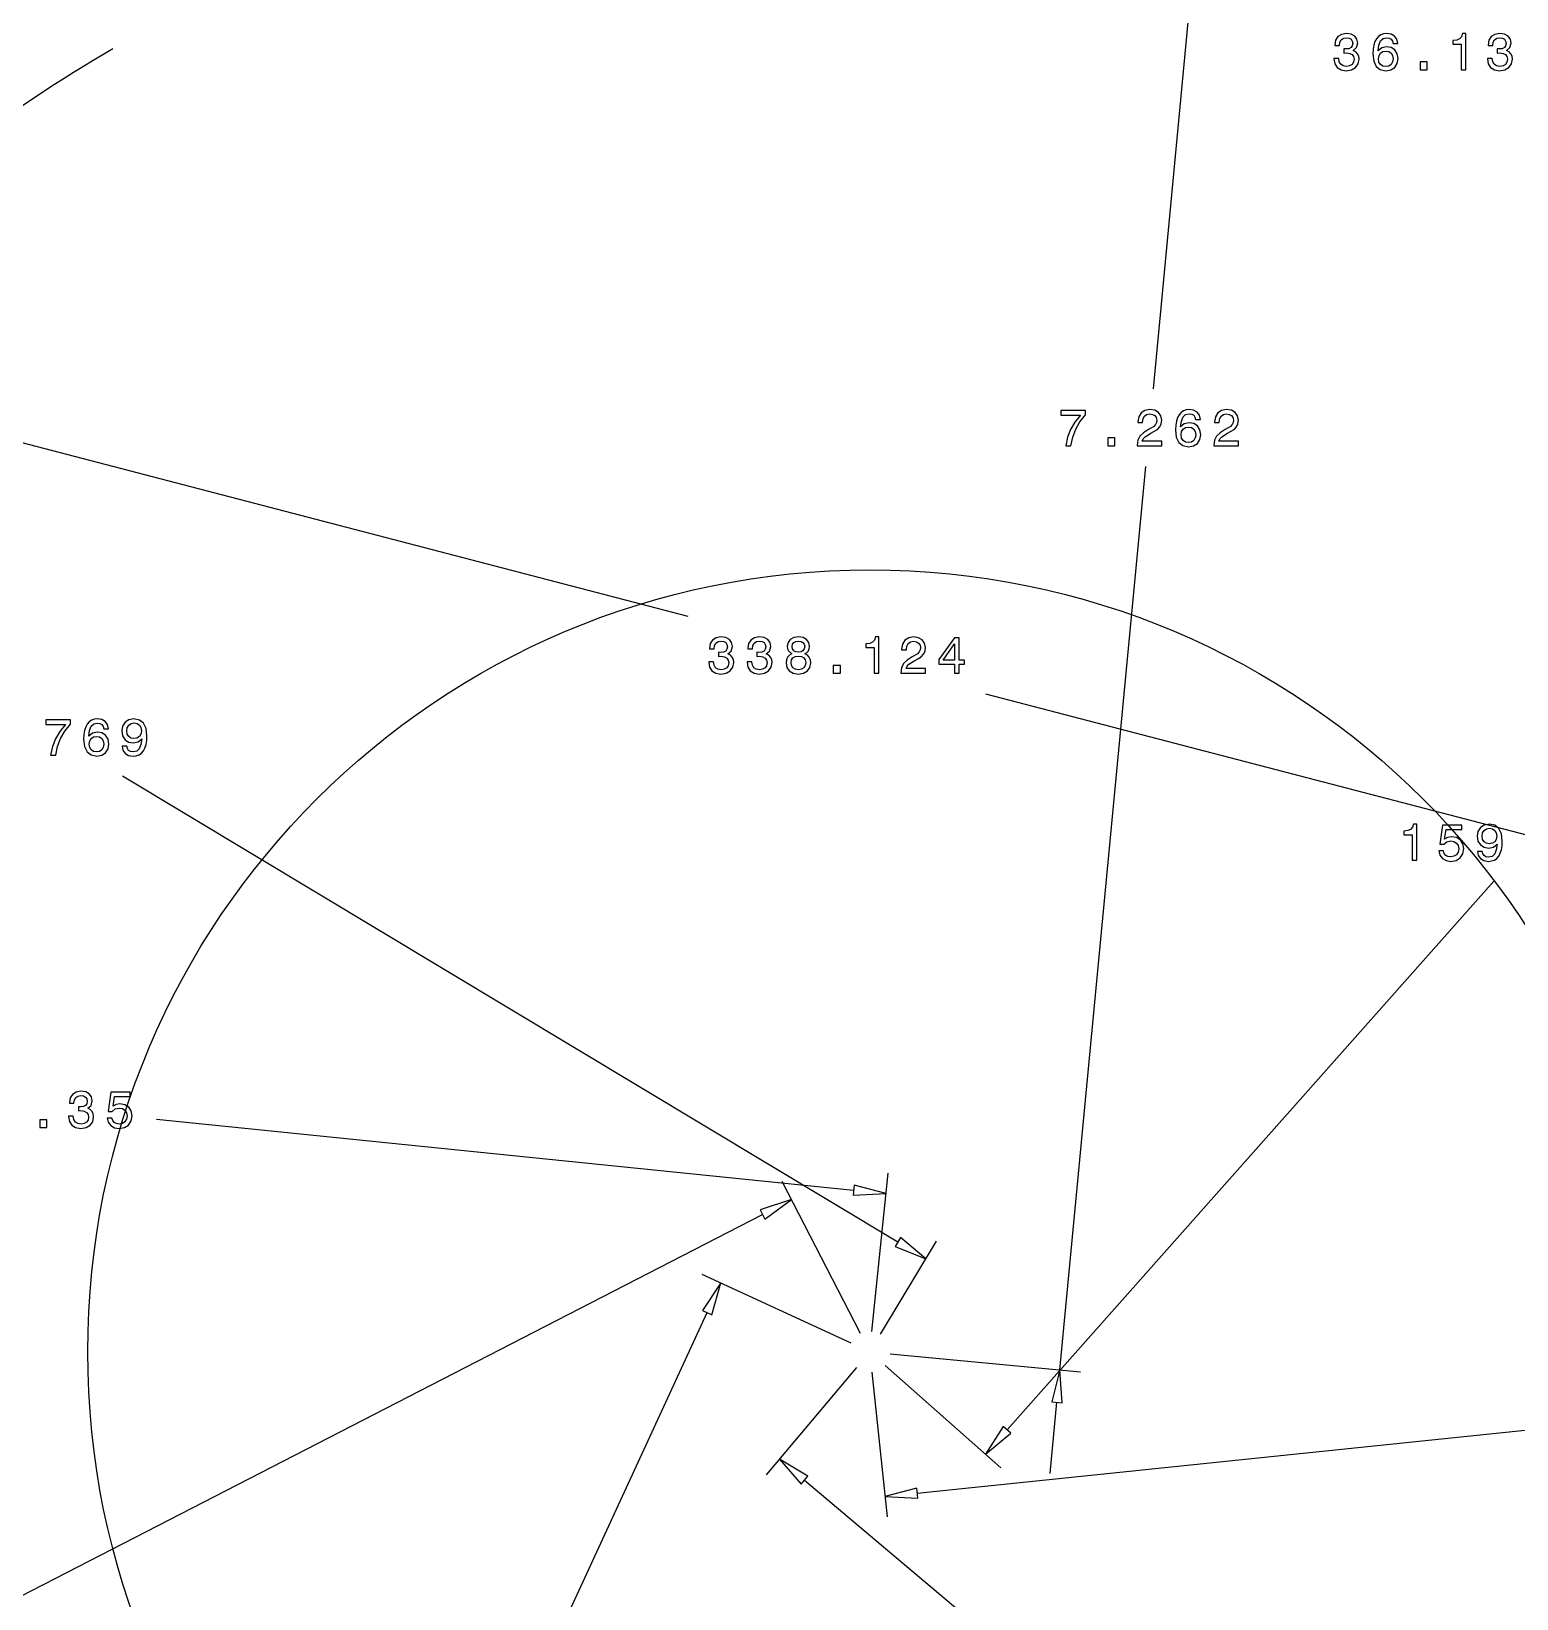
# Model space of a CAD drawing. Extents: x 2.8 to 75.8, y 26.5 to 60.9.
# Drawn here: x 64.54 to 70.24, y 35.84 to 41.86 of the extents above; entities that cross this region are included whole.
import ezdxf

# ---------------------------------------------------------------- set-up
doc = ezdxf.new("R2010")
doc.units = 0

msp = doc.modelspace()

# ---------------------------------------------------------------- linework, layer by layer
at = {"layer": 'Dimensions - Text', "color": 7, "linetype": 'CONTINUOUS'}
for p, q in [((68.841585, 40.485731), (69.171388, 43.951567)), ((69.540656, 41.823672), (69.537677, 41.805207)), ((69.537677, 41.805207), (69.537677, 41.803816)), ((69.537677, 41.803816), (69.555349, 41.803816)), ((69.54959, 41.837571), (69.540656, 41.823672)), ((69.563291, 41.846307), (69.54959, 41.837571)), ((69.555349, 41.803816), (69.556937, 41.816525)), ((69.556937, 41.816525), (69.5621, 41.825657)), ((69.5621, 41.825657), (69.570438, 41.831217)), ((69.58116, 41.849485), (69.563291, 41.846307)), ((69.570438, 41.831217), (69.582153, 41.833202)), ((69.600222, 41.846903), (69.58116, 41.849485)), ((69.582153, 41.833202), (69.592478, 41.831614)), ((69.599824, 41.795279), (69.591485, 41.791308)), ((69.592478, 41.831614), (69.600023, 41.827445)), ((69.604589, 41.801832), (69.599824, 41.795279)), ((69.600023, 41.827445), (69.604589, 41.820694)), ((69.61412, 41.839556), (69.600222, 41.846903)), ((69.604589, 41.820694), (69.606377, 41.81156)), ((69.606377, 41.81156), (69.604589, 41.801832)), ((69.608163, 41.784557), (69.62107, 41.795279)), ((69.622658, 41.827841), (69.61412, 41.839556)), ((69.62107, 41.795279), (69.625637, 41.812354)), ((69.625637, 41.812354), (69.622658, 41.827841)), ((69.687148, 41.805207), (69.684367, 41.789521)), ((69.691516, 41.818509), (69.687148, 41.805207)), ((69.697472, 41.82943), (69.691516, 41.818509)), ((69.705017, 41.838167), (69.697472, 41.82943)), ((69.703429, 41.783366), (69.706407, 41.805207)), ((69.713953, 41.844321), (69.705017, 41.838167)), ((69.706407, 41.805207), (69.712761, 41.820892)), ((69.712761, 41.820892), (69.72249, 41.830225)), ((69.724079, 41.848093), (69.713953, 41.844321)), ((69.736389, 41.798655), (69.717526, 41.794683)), ((69.72249, 41.830225), (69.735991, 41.833402)), ((69.735793, 41.849485), (69.724079, 41.848093)), ((69.753265, 41.846903), (69.735793, 41.849485)), ((69.735991, 41.833402), (69.745919, 41.831813)), ((69.753861, 41.795478), (69.736389, 41.798655)), ((69.745919, 41.831813), (69.753464, 41.827643)), ((69.766767, 41.839357), (69.753265, 41.846903)), ((69.753464, 41.827643), (69.758428, 41.820694)), ((69.767958, 41.786345), (69.753861, 41.795478)), ((69.758428, 41.820694), (69.761008, 41.811362)), ((69.761008, 41.811362), (69.779276, 41.811362)), ((69.775503, 41.827445), (69.766767, 41.839357)), ((69.779276, 41.811362), (69.775503, 41.827445)), ((70.005149, 41.824466), (69.990059, 41.822878)), ((69.990059, 41.822878), (69.990059, 41.808781)), ((69.990059, 41.808781), (70.022225, 41.808781)), ((70.016069, 41.829231), (70.005149, 41.824466)), ((70.023217, 41.837371), (70.016069, 41.829231)), ((70.022225, 41.808781), (70.022225, 41.710696)), ((70.026791, 41.849485), (70.023217, 41.837371)), ((70.040292, 41.849485), (70.026791, 41.849485)), ((70.040292, 41.710696), (70.040292, 41.849485)), ((70.129006, 41.823672), (70.126028, 41.805207)), ((70.126028, 41.805207), (70.126028, 41.803816)), ((70.126028, 41.803816), (70.143699, 41.803816)), ((70.13794, 41.837571), (70.129006, 41.823672)), ((70.151641, 41.846307), (70.13794, 41.837571)), ((70.143699, 41.803816), (70.145287, 41.816525)), ((70.145287, 41.816525), (70.15045, 41.825657)), ((70.15045, 41.825657), (70.158788, 41.831217)), ((70.16951, 41.849485), (70.151641, 41.846307)), ((70.158788, 41.831217), (70.170503, 41.833202)), ((70.188572, 41.846903), (70.16951, 41.849485)), ((70.170503, 41.833202), (70.180828, 41.831614)), ((70.188174, 41.795279), (70.179835, 41.791308)), ((70.180828, 41.831614), (70.188374, 41.827445)), ((70.192939, 41.801832), (70.188174, 41.795279)), ((70.188374, 41.827445), (70.192939, 41.820694)), ((70.20247, 41.839556), (70.188572, 41.846903)), ((70.192939, 41.820694), (70.194727, 41.81156)), ((70.194727, 41.81156), (70.192939, 41.801832)), ((70.196514, 41.784557), (70.20942, 41.795279)), ((70.211008, 41.827841), (70.20247, 41.839556)), ((70.20942, 41.795279), (70.213987, 41.812354)), ((70.213987, 41.812354), (70.211008, 41.827841)), ((69.534501, 41.75398), (69.534501, 41.75259)), ((69.552767, 41.75398), (69.534501, 41.75398)), ((69.534501, 41.75259), (69.537677, 41.73353)), ((69.554951, 41.740876), (69.552767, 41.75398)), ((69.56071, 41.731346), (69.554951, 41.740876)), ((69.580168, 41.790117), (69.572424, 41.790315)), ((69.572424, 41.790315), (69.572424, 41.77463)), ((69.572424, 41.77463), (69.582153, 41.775027)), ((69.591485, 41.791308), (69.580168, 41.790117)), ((69.582153, 41.775027), (69.594662, 41.77324)), ((69.594662, 41.77324), (69.603994, 41.768475)), ((69.609354, 41.739089), (69.603597, 41.730551)), ((69.603994, 41.768475), (69.609554, 41.760731)), ((69.617694, 41.779196), (69.608163, 41.784557)), ((69.611538, 41.750605), (69.609354, 41.739089)), ((69.609554, 41.760731), (69.611538, 41.750605)), ((69.624841, 41.77185), (69.617694, 41.779196)), ((69.62921, 41.76232), (69.624841, 41.77185)), ((69.627225, 41.732735), (69.630798, 41.750605)), ((69.630798, 41.750605), (69.62921, 41.76232)), ((69.684367, 41.789521), (69.683573, 41.77185)), ((69.683573, 41.77185), (69.686751, 41.743656)), ((69.686751, 41.743656), (69.696479, 41.723204)), ((69.717526, 41.794683), (69.703429, 41.783366)), ((69.705215, 41.75259), (69.707201, 41.764901)), ((69.707003, 41.740082), (69.705215, 41.75259)), ((69.712761, 41.730551), (69.707003, 41.740082)), ((69.707201, 41.764901), (69.712761, 41.774232)), ((69.712761, 41.774232), (69.721894, 41.780189)), ((69.721894, 41.780189), (69.734205, 41.782372)), ((69.734205, 41.782372), (69.744927, 41.780189)), ((69.744927, 41.780189), (69.753464, 41.774431)), ((69.753464, 41.774431), (69.759024, 41.765099)), ((69.759024, 41.74028), (69.753464, 41.73075)), ((69.759024, 41.765099), (69.761208, 41.752788)), ((69.761208, 41.752788), (69.759024, 41.74028)), ((69.777091, 41.77185), (69.767958, 41.786345)), ((69.780466, 41.752988), (69.777091, 41.77185)), ((69.777091, 41.734323), (69.780466, 41.752988)), ((69.892411, 41.74028), (69.865011, 41.74028)), ((69.865011, 41.74028), (69.865011, 41.710696)), ((69.892411, 41.710696), (69.892411, 41.74028)), ((70.122851, 41.75398), (70.122851, 41.75259)), ((70.141117, 41.75398), (70.122851, 41.75398)), ((70.122851, 41.75259), (70.126028, 41.73353)), ((70.143301, 41.740876), (70.141117, 41.75398)), ((70.14906, 41.731346), (70.143301, 41.740876)), ((70.168518, 41.790117), (70.160774, 41.790315)), ((70.160774, 41.790315), (70.160774, 41.77463)), ((70.160774, 41.77463), (70.170503, 41.775027)), ((70.179835, 41.791308), (70.168518, 41.790117)), ((70.170503, 41.775027), (70.183013, 41.77324)), ((70.183013, 41.77324), (70.192344, 41.768475)), ((70.197704, 41.739089), (70.191947, 41.730551)), ((70.192344, 41.768475), (70.197904, 41.760731)), ((70.206044, 41.779196), (70.196514, 41.784557)), ((70.199889, 41.750605), (70.197704, 41.739089)), ((70.197904, 41.760731), (70.199889, 41.750605)), ((70.213191, 41.77185), (70.206044, 41.779196)), ((70.21756, 41.76232), (70.213191, 41.77185)), ((70.215575, 41.732735), (70.219148, 41.750605)), ((70.219148, 41.750605), (70.21756, 41.76232)), ((69.537677, 41.73353), (69.547009, 41.719234)), ((69.547009, 41.719234), (69.561702, 41.7101)), ((69.569842, 41.725389), (69.56071, 41.731346)), ((69.561702, 41.7101), (69.58116, 41.706725)), ((69.582352, 41.723404), (69.569842, 41.725389)), ((69.58116, 41.706725), (69.60181, 41.7101)), ((69.594463, 41.72519), (69.582352, 41.723404)), ((69.603597, 41.730551), (69.594463, 41.72519)), ((69.60181, 41.7101), (69.617297, 41.718836)), ((69.617297, 41.718836), (69.627225, 41.732735)), ((69.696479, 41.723204), (69.712165, 41.710894)), ((69.712165, 41.710894), (69.733609, 41.706725)), ((69.721696, 41.724396), (69.712761, 41.730551)), ((69.73341, 41.72241), (69.721696, 41.724396)), ((69.744529, 41.724396), (69.73341, 41.72241)), ((69.733609, 41.706725), (69.752868, 41.710298)), ((69.753464, 41.73075), (69.744529, 41.724396)), ((69.752868, 41.710298), (69.767561, 41.719631)), ((69.767561, 41.719631), (69.777091, 41.734323)), ((69.865011, 41.710696), (69.892411, 41.710696)), ((70.022225, 41.710696), (70.040292, 41.710696)), ((70.126028, 41.73353), (70.135359, 41.719234)), ((70.135359, 41.719234), (70.150052, 41.7101)), ((70.158192, 41.725389), (70.14906, 41.731346)), ((70.150052, 41.7101), (70.16951, 41.706725)), ((70.170702, 41.723404), (70.158192, 41.725389)), ((70.16951, 41.706725), (70.19016, 41.7101)), ((70.182813, 41.72519), (70.170702, 41.723404)), ((70.191947, 41.730551), (70.182813, 41.72519)), ((70.19016, 41.7101), (70.205647, 41.718836)), ((70.205647, 41.718836), (70.215575, 41.732735)), ((61.307583, 41.112202), (67.056216, 39.613373)), ((68.58129, 40.402752), (68.486779, 40.402752)), ((68.486779, 40.402752), (68.486779, 40.384684)), ((68.486779, 40.384684), (68.562229, 40.384684)), ((68.540388, 40.357879), (68.523909, 40.329884)), ((68.562229, 40.384684), (68.540388, 40.357879)), ((68.543764, 40.331274), (68.560046, 40.359667)), ((68.560046, 40.359667), (68.58129, 40.386273)), ((68.58129, 40.386273), (68.58129, 40.402752)), ((68.785323, 40.379125), (68.782145, 40.359468)), ((68.782145, 40.359468), (68.782145, 40.356689)), ((68.782145, 40.356689), (68.800214, 40.356689)), ((68.794655, 40.394016), (68.785323, 40.379125)), ((68.809148, 40.403348), (68.794655, 40.394016)), ((68.800214, 40.358277), (68.802001, 40.371778)), ((68.800214, 40.356689), (68.800214, 40.358277)), ((68.802001, 40.371778), (68.807362, 40.381706)), ((68.807362, 40.381706), (68.8159, 40.38806)), ((68.82821, 40.406724), (68.809148, 40.403348)), ((68.8159, 40.38806), (68.827217, 40.390243)), ((68.827217, 40.390243), (68.838734, 40.388259)), ((68.846675, 40.403746), (68.82821, 40.406724)), ((68.838734, 40.388259), (68.847271, 40.383294)), ((68.860971, 40.395406), (68.846675, 40.403746)), ((68.847271, 40.383294), (68.852831, 40.375551)), ((68.853427, 40.356689), (68.849654, 40.348945)), ((68.852831, 40.375551), (68.854815, 40.365822)), ((68.854815, 40.365822), (68.853427, 40.356689)), ((68.870303, 40.382302), (68.860971, 40.395406)), ((68.866332, 40.340606), (68.871693, 40.35232)), ((68.873679, 40.365624), (68.870303, 40.382302)), ((68.871693, 40.35232), (68.873679, 40.365624)), ((68.930028, 40.362446), (68.927248, 40.346761)), ((68.934395, 40.37575), (68.930028, 40.362446)), ((68.940352, 40.38667), (68.934395, 40.37575)), ((68.947898, 40.395406), (68.940352, 40.38667)), ((68.946308, 40.340606), (68.949287, 40.362446)), ((68.960406, 40.351923), (68.946308, 40.340606)), ((68.956832, 40.401561), (68.947898, 40.395406)), ((68.949287, 40.362446), (68.955641, 40.378131)), ((68.955641, 40.378131), (68.96537, 40.387464)), ((68.966958, 40.405334), (68.956832, 40.401561)), ((68.979268, 40.355894), (68.960406, 40.351923)), ((68.96537, 40.387464), (68.978872, 40.390641)), ((68.978672, 40.406724), (68.966958, 40.405334)), ((68.996145, 40.404142), (68.978672, 40.406724)), ((68.978872, 40.390641), (68.988798, 40.389053)), ((68.996741, 40.352718), (68.979268, 40.355894)), ((68.988798, 40.389053), (68.996344, 40.384882)), ((69.009646, 40.396598), (68.996145, 40.404142)), ((68.996344, 40.384882), (69.001308, 40.377933)), ((69.010838, 40.343584), (68.996741, 40.352718)), ((69.001308, 40.377933), (69.003889, 40.368601)), ((69.003889, 40.368601), (69.022155, 40.368601)), ((69.018384, 40.384684), (69.009646, 40.396598)), ((69.022155, 40.368601), (69.018384, 40.384684)), ((69.079498, 40.379125), (69.07632, 40.359468)), ((69.07632, 40.359468), (69.07632, 40.356689)), ((69.07632, 40.356689), (69.094389, 40.356689)), ((69.08883, 40.394016), (69.079498, 40.379125)), ((69.103323, 40.403348), (69.08883, 40.394016)), ((69.094389, 40.358277), (69.096176, 40.371778)), ((69.094389, 40.356689), (69.094389, 40.358277)), ((69.096176, 40.371778), (69.101537, 40.381706)), ((69.101537, 40.381706), (69.110075, 40.38806)), ((69.122385, 40.406724), (69.103323, 40.403348)), ((69.110075, 40.38806), (69.121392, 40.390243)), ((69.121392, 40.390243), (69.132909, 40.388259)), ((69.14085, 40.403746), (69.122385, 40.406724)), ((69.132909, 40.388259), (69.141446, 40.383294)), ((69.155146, 40.395406), (69.14085, 40.403746)), ((69.141446, 40.383294), (69.147006, 40.375551)), ((69.147602, 40.356689), (69.143829, 40.348945)), ((69.147006, 40.375551), (69.14899, 40.365822)), ((69.14899, 40.365822), (69.147602, 40.356689)), ((69.164478, 40.382302), (69.155146, 40.395406)), ((69.160507, 40.340606), (69.165868, 40.35232)), ((69.167854, 40.365624), (69.164478, 40.382302)), ((69.165868, 40.35232), (69.167854, 40.365624)), ((68.512393, 40.300101), (68.505641, 40.267935)), ((68.523909, 40.329884), (68.512393, 40.300101)), ((68.525695, 40.267935), (68.532248, 40.300696)), ((68.532248, 40.300696), (68.543764, 40.331274)), ((68.694029, 40.297519), (68.666628, 40.297519)), ((68.666628, 40.297519), (68.666628, 40.267935)), ((68.694029, 40.267935), (68.694029, 40.297519)), ((68.78969, 40.304469), (68.78155, 40.288585)), ((68.803391, 40.317573), (68.78969, 40.304469)), ((68.798824, 40.285011), (68.802993, 40.294343)), ((68.802993, 40.294343), (68.810142, 40.302086)), ((68.822849, 40.329884), (68.803391, 40.317573)), ((68.810142, 40.302086), (68.832181, 40.316183)), ((68.834563, 40.336238), (68.822849, 40.329884)), ((68.832181, 40.316183), (68.843895, 40.32214)), ((68.8433, 40.342194), (68.834563, 40.336238)), ((68.849654, 40.348945), (68.8433, 40.342194)), ((68.843895, 40.32214), (68.857, 40.330678)), ((68.857, 40.330678), (68.866332, 40.340606)), ((68.927248, 40.346761), (68.926454, 40.329089)), ((68.926454, 40.329089), (68.92963, 40.300895)), ((68.92963, 40.300895), (68.93936, 40.280444)), ((68.948096, 40.30983), (68.950081, 40.32214)), ((68.949882, 40.297321), (68.948096, 40.30983)), ((68.955641, 40.287791), (68.949882, 40.297321)), ((68.950081, 40.32214), (68.955641, 40.331472)), ((68.955641, 40.331472), (68.964774, 40.337429)), ((68.964774, 40.337429), (68.977084, 40.339613)), ((68.977084, 40.339613), (68.987806, 40.337429)), ((68.987806, 40.337429), (68.996344, 40.33167)), ((68.996344, 40.33167), (69.001903, 40.322339)), ((69.001903, 40.297519), (68.996344, 40.287989)), ((69.001903, 40.322339), (69.004087, 40.310029)), ((69.004087, 40.310029), (69.001903, 40.297519)), ((69.010441, 40.276871), (69.019972, 40.291564)), ((69.019972, 40.329089), (69.010838, 40.343584)), ((69.023347, 40.310227), (69.019972, 40.329089)), ((69.019972, 40.291564), (69.023347, 40.310227)), ((69.083865, 40.304469), (69.075725, 40.288585)), ((69.097566, 40.317573), (69.083865, 40.304469)), ((69.092999, 40.285011), (69.097168, 40.294343)), ((69.097168, 40.294343), (69.104317, 40.302086)), ((69.117024, 40.329884), (69.097566, 40.317573)), ((69.104317, 40.302086), (69.126356, 40.316183)), ((69.128738, 40.336238), (69.117024, 40.329884)), ((69.126356, 40.316183), (69.13807, 40.32214)), ((69.137475, 40.342194), (69.128738, 40.336238)), ((69.143829, 40.348945), (69.137475, 40.342194)), ((69.13807, 40.32214), (69.151175, 40.330678)), ((69.151175, 40.330678), (69.160507, 40.340606)), ((68.505641, 40.267935), (68.525695, 40.267935)), ((68.666628, 40.267935), (68.694029, 40.267935)), ((68.78155, 40.288585), (68.778968, 40.268531)), ((68.778968, 40.268531), (68.778968, 40.267935)), ((68.778968, 40.267935), (68.873679, 40.267935)), ((68.873679, 40.285011), (68.798824, 40.285011)), ((68.873679, 40.267935), (68.873679, 40.285011)), ((68.93936, 40.280444), (68.955045, 40.268133)), ((68.955045, 40.268133), (68.976489, 40.263964)), ((68.964575, 40.281636), (68.955641, 40.287791)), ((68.97629, 40.279651), (68.964575, 40.281636)), ((68.98741, 40.281636), (68.97629, 40.279651)), ((68.976489, 40.263964), (68.995748, 40.267539)), ((68.996344, 40.287989), (68.98741, 40.281636)), ((68.995748, 40.267539), (69.010441, 40.276871)), ((69.075725, 40.288585), (69.073143, 40.268531)), ((69.073143, 40.268531), (69.073143, 40.267935)), ((69.073143, 40.267935), (69.167854, 40.267935)), ((69.167854, 40.285011), (69.092999, 40.285011)), ((69.167854, 40.267935), (69.167854, 40.285011)), ((68.483443, 36.7221), (68.813247, 40.187936)), ((67.151094, 39.522452), (67.142158, 39.508553)), ((67.164793, 39.531189), (67.151094, 39.522452)), ((67.158439, 39.501406), (67.163602, 39.510539)), ((67.163602, 39.510539), (67.171942, 39.516099)), ((67.182664, 39.534366), (67.164793, 39.531189)), ((67.171942, 39.516099), (67.183656, 39.518085)), ((67.201724, 39.531785), (67.182664, 39.534366)), ((67.183656, 39.518085), (67.19398, 39.516496)), ((67.19398, 39.516496), (67.201526, 39.512326)), ((67.201526, 39.512326), (67.206092, 39.505576)), ((67.215623, 39.524438), (67.201724, 39.531785)), ((67.22416, 39.512724), (67.215623, 39.524438)), ((67.227139, 39.497237), (67.22416, 39.512724)), ((67.298181, 39.522452), (67.289246, 39.508553)), ((67.31188, 39.531189), (67.298181, 39.522452)), ((67.305527, 39.501406), (67.31069, 39.510539)), ((67.31069, 39.510539), (67.319029, 39.516099)), ((67.329751, 39.534366), (67.31188, 39.531189)), ((67.319029, 39.516099), (67.330744, 39.518085)), ((67.348811, 39.531785), (67.329751, 39.534366)), ((67.330744, 39.518085), (67.341068, 39.516496)), ((67.341068, 39.516496), (67.348613, 39.512326)), ((67.348613, 39.512326), (67.35318, 39.505576)), ((67.36271, 39.524438), (67.348811, 39.531785)), ((67.371248, 39.512724), (67.36271, 39.524438)), ((67.374226, 39.497237), (67.371248, 39.512724)), ((67.440304, 39.512922), (67.437327, 39.498825)), ((67.448842, 39.52424), (67.440304, 39.512922)), ((67.462344, 39.531586), (67.448842, 39.52424)), ((67.457777, 39.505973), (67.462542, 39.512724)), ((67.480214, 39.534366), (67.462344, 39.531586)), ((67.462542, 39.512724), (67.470088, 39.516893)), ((67.470088, 39.516893), (67.480214, 39.518481)), ((67.497885, 39.531586), (67.480214, 39.534366)), ((67.480214, 39.518481), (67.490141, 39.516893)), ((67.490141, 39.516893), (67.497686, 39.512724)), ((67.497686, 39.512724), (67.502452, 39.505973)), ((67.511386, 39.52424), (67.497885, 39.531586)), ((67.519725, 39.512922), (67.511386, 39.52424)), ((67.522902, 39.498825), (67.519725, 39.512922)), ((67.764659, 39.514114), (67.753739, 39.509349)), ((67.771808, 39.522254), (67.764659, 39.514114)), ((67.775381, 39.534366), (67.771808, 39.522254)), ((67.788883, 39.534366), (67.775381, 39.534366)), ((67.788883, 39.395578), (67.788883, 39.534366)), ((67.888715, 39.521658), (67.879384, 39.506767)), ((67.903209, 39.53099), (67.888715, 39.521658)), ((67.901422, 39.509349), (67.90996, 39.515702)), ((67.92227, 39.534366), (67.903209, 39.53099)), ((67.90996, 39.515702), (67.921278, 39.517886)), ((67.921278, 39.517886), (67.932794, 39.5159)), ((67.940736, 39.531387), (67.92227, 39.534366)), ((67.932794, 39.5159), (67.941332, 39.510937)), ((67.955031, 39.523048), (67.940736, 39.531387)), ((67.941332, 39.510937), (67.946891, 39.503192)), ((67.964363, 39.509943), (67.955031, 39.523048)), ((67.967739, 39.493266), (67.964363, 39.509943)), ((68.079286, 39.530395), (68.018926, 39.447201)), ((68.097354, 39.530395), (68.079286, 39.530395)), ((68.097354, 39.445613), (68.097354, 39.530395)), ((67.142158, 39.508553), (67.13918, 39.490089)), ((67.13918, 39.490089), (67.13918, 39.488699)), ((67.13918, 39.488699), (67.156851, 39.488699)), ((67.156851, 39.488699), (67.158439, 39.501406)), ((67.18167, 39.474998), (67.173926, 39.475197)), ((67.173926, 39.475197), (67.173926, 39.459511)), ((67.173926, 39.459511), (67.183656, 39.459908)), ((67.192988, 39.47619), (67.18167, 39.474998)), ((67.183656, 39.459908), (67.196165, 39.458121)), ((67.201327, 39.480161), (67.192988, 39.47619)), ((67.196165, 39.458121), (67.205497, 39.453356)), ((67.206092, 39.486713), (67.201327, 39.480161)), ((67.205497, 39.453356), (67.211056, 39.445613)), ((67.206092, 39.505576), (67.207879, 39.496442)), ((67.207879, 39.496442), (67.206092, 39.486713)), ((67.209666, 39.469439), (67.222572, 39.480161)), ((67.219197, 39.464078), (67.209666, 39.469439)), ((67.226345, 39.456731), (67.219197, 39.464078)), ((67.222572, 39.480161), (67.227139, 39.497237)), ((67.230713, 39.447201), (67.226345, 39.456731)), ((67.289246, 39.508553), (67.286267, 39.490089)), ((67.286267, 39.490089), (67.286267, 39.488699)), ((67.286267, 39.488699), (67.303939, 39.488699)), ((67.303939, 39.488699), (67.305527, 39.501406)), ((67.328758, 39.474998), (67.321014, 39.475197)), ((67.321014, 39.475197), (67.321014, 39.459511)), ((67.321014, 39.459511), (67.330744, 39.459908)), ((67.340075, 39.47619), (67.328758, 39.474998)), ((67.330744, 39.459908), (67.343252, 39.458121)), ((67.348415, 39.480161), (67.340075, 39.47619)), ((67.343252, 39.458121), (67.352584, 39.453356)), ((67.35318, 39.486713), (67.348415, 39.480161)), ((67.352584, 39.453356), (67.358143, 39.445613)), ((67.35318, 39.505576), (67.354967, 39.496442)), ((67.354967, 39.496442), (67.35318, 39.486713)), ((67.356753, 39.469439), (67.369659, 39.480161)), ((67.366285, 39.464078), (67.356753, 39.469439)), ((67.373432, 39.456731), (67.366285, 39.464078)), ((67.369659, 39.480161), (67.374226, 39.497237)), ((67.377801, 39.447201), (67.373432, 39.456731)), ((67.438517, 39.456533), (67.434149, 39.446805)), ((67.437327, 39.498825), (67.438319, 39.489095)), ((67.438319, 39.489095), (67.441694, 39.481154)), ((67.445467, 39.464276), (67.438517, 39.456533)), ((67.441694, 39.481154), (67.455593, 39.469837)), ((67.455593, 39.469837), (67.445467, 39.464276)), ((67.453608, 39.44601), (67.459366, 39.453952)), ((67.456189, 39.497237), (67.457777, 39.505973)), ((67.457777, 39.488301), (67.456189, 39.497237)), ((67.462542, 39.481352), (67.457777, 39.488301)), ((67.459366, 39.453952), (67.468301, 39.459115)), ((67.470088, 39.476984), (67.462542, 39.481352)), ((67.468301, 39.459115), (67.480214, 39.460901)), ((67.480214, 39.475395), (67.470088, 39.476984)), ((67.490141, 39.476786), (67.480214, 39.475395)), ((67.480214, 39.460901), (67.491928, 39.459115)), ((67.497686, 39.481352), (67.490141, 39.476786)), ((67.491928, 39.459115), (67.500863, 39.453952)), ((67.502452, 39.488301), (67.497686, 39.481352)), ((67.500863, 39.453952), (67.506621, 39.44601)), ((67.502452, 39.505973), (67.504238, 39.497237)), ((67.504238, 39.497237), (67.502452, 39.488301)), ((67.504834, 39.469837), (67.512776, 39.474602)), ((67.514762, 39.464276), (67.504834, 39.469837)), ((67.512776, 39.474602), (67.518335, 39.481154)), ((67.52191, 39.456533), (67.514762, 39.464276)), ((67.518335, 39.481154), (67.521712, 39.489095)), ((67.521712, 39.489095), (67.522902, 39.498825)), ((67.526079, 39.446805), (67.52191, 39.456533)), ((67.753739, 39.509349), (67.738649, 39.50776)), ((67.738649, 39.50776), (67.738649, 39.493662)), ((67.738649, 39.493662), (67.770814, 39.493662)), ((67.770814, 39.493662), (67.770814, 39.395578)), ((67.879384, 39.506767), (67.876206, 39.487111)), ((67.876206, 39.487111), (67.876206, 39.48433)), ((67.876206, 39.48433), (67.894275, 39.48433)), ((67.894275, 39.485919), (67.896061, 39.499421)), ((67.894275, 39.48433), (67.894275, 39.485919)), ((67.896061, 39.499421), (67.901422, 39.509349)), ((67.916909, 39.457527), (67.897451, 39.445216)), ((67.928624, 39.46388), (67.916909, 39.457527)), ((67.926241, 39.443826), (67.937956, 39.449782)), ((67.93736, 39.469837), (67.928624, 39.46388)), ((67.943714, 39.476587), (67.93736, 39.469837)), ((67.937956, 39.449782), (67.95106, 39.45832)), ((67.947487, 39.48433), (67.943714, 39.476587)), ((67.946891, 39.503192), (67.948876, 39.493464)), ((67.948876, 39.493464), (67.947487, 39.48433)), ((67.95106, 39.45832), (67.960392, 39.468247)), ((67.960392, 39.468247), (67.965753, 39.479963)), ((67.965753, 39.479963), (67.967739, 39.493266)), ((68.035603, 39.445613), (68.079484, 39.507363)), ((68.079484, 39.507363), (68.079484, 39.445613)), ((67.136003, 39.438863), (67.136003, 39.437471)), ((67.15427, 39.438863), (67.136003, 39.438863)), ((67.136003, 39.437471), (67.13918, 39.418411)), ((67.13918, 39.418411), (67.148512, 39.404116)), ((67.148512, 39.404116), (67.163204, 39.394982)), ((67.156455, 39.425757), (67.15427, 39.438863)), ((67.162212, 39.416227), (67.156455, 39.425757)), ((67.171346, 39.41027), (67.162212, 39.416227)), ((67.163204, 39.394982), (67.182664, 39.391606)), ((67.183854, 39.408285), (67.171346, 39.41027)), ((67.182664, 39.391606), (67.203312, 39.394982)), ((67.195966, 39.410072), (67.183854, 39.408285)), ((67.2051, 39.415433), (67.195966, 39.410072)), ((67.203312, 39.394982), (67.218799, 39.403718)), ((67.210858, 39.42397), (67.2051, 39.415433)), ((67.213042, 39.435487), (67.210858, 39.42397)), ((67.211056, 39.445613), (67.213042, 39.435487)), ((67.218799, 39.403718), (67.228727, 39.417617)), ((67.228727, 39.417617), (67.232302, 39.435487)), ((67.232302, 39.435487), (67.230713, 39.447201)), ((67.28309, 39.438863), (67.28309, 39.437471)), ((67.301358, 39.438863), (67.28309, 39.438863)), ((67.28309, 39.437471), (67.286267, 39.418411)), ((67.286267, 39.418411), (67.295599, 39.404116)), ((67.295599, 39.404116), (67.310292, 39.394982)), ((67.303542, 39.425757), (67.301358, 39.438863)), ((67.3093, 39.416227), (67.303542, 39.425757)), ((67.318433, 39.41027), (67.3093, 39.416227)), ((67.310292, 39.394982), (67.329751, 39.391606)), ((67.330942, 39.408285), (67.318433, 39.41027)), ((67.329751, 39.391606), (67.3504, 39.394982)), ((67.343054, 39.410072), (67.330942, 39.408285)), ((67.352188, 39.415433), (67.343054, 39.410072)), ((67.3504, 39.394982), (67.365887, 39.403718)), ((67.357945, 39.42397), (67.352188, 39.415433)), ((67.360129, 39.435487), (67.357945, 39.42397)), ((67.358143, 39.445613), (67.360129, 39.435487)), ((67.365887, 39.403718), (67.375815, 39.417617)), ((67.375815, 39.417617), (67.379389, 39.435487)), ((67.379389, 39.435487), (67.377801, 39.447201)), ((67.434149, 39.446805), (67.43276, 39.43509)), ((67.43276, 39.43509), (67.435937, 39.417419)), ((67.435937, 39.417419), (67.445069, 39.403718)), ((67.445069, 39.403718), (67.459961, 39.394982)), ((67.45182, 39.435487), (67.453608, 39.44601)), ((67.453608, 39.424169), (67.45182, 39.435487)), ((67.459366, 39.415631), (67.453608, 39.424169)), ((67.468301, 39.410072), (67.459366, 39.415631)), ((67.459961, 39.394982), (67.480214, 39.391606)), ((67.480214, 39.408285), (67.468301, 39.410072)), ((67.491928, 39.410072), (67.480214, 39.408285)), ((67.480214, 39.391606), (67.500267, 39.394982)), ((67.500863, 39.415631), (67.491928, 39.410072)), ((67.500267, 39.394982), (67.515159, 39.403718)), ((67.506621, 39.424169), (67.500863, 39.415631)), ((67.506621, 39.44601), (67.508607, 39.435487)), ((67.508607, 39.435487), (67.506621, 39.424169)), ((67.515159, 39.403718), (67.524292, 39.417419)), ((67.524292, 39.417419), (67.527667, 39.43509)), ((67.527667, 39.43509), (67.526079, 39.446805)), ((67.641002, 39.425162), (67.613601, 39.425162)), ((67.613601, 39.425162), (67.613601, 39.395578)), ((67.613601, 39.395578), (67.641002, 39.395578)), ((67.641002, 39.395578), (67.641002, 39.425162)), ((67.770814, 39.395578), (67.788883, 39.395578)), ((67.875611, 39.416227), (67.873029, 39.396173)), ((67.873029, 39.396173), (67.873029, 39.395578)), ((67.873029, 39.395578), (67.967739, 39.395578)), ((67.883751, 39.432112), (67.875611, 39.416227)), ((67.897451, 39.445216), (67.883751, 39.432112)), ((67.892885, 39.412654), (67.897054, 39.421984)), ((67.967739, 39.412654), (67.892885, 39.412654)), ((67.897054, 39.421984), (67.904202, 39.429729)), ((67.904202, 39.429729), (67.926241, 39.443826)), ((67.967739, 39.395578), (67.967739, 39.412654)), ((68.018926, 39.447201), (68.018926, 39.429729)), ((68.018926, 39.429729), (68.079484, 39.429729)), ((68.079484, 39.445613), (68.035603, 39.445613)), ((68.079484, 39.429729), (68.079484, 39.395578)), ((68.079484, 39.395578), (68.097354, 39.395578)), ((68.117011, 39.445613), (68.097354, 39.445613)), ((68.097354, 39.395578), (68.097354, 39.429729)), ((68.097354, 39.429729), (68.117011, 39.429729)), ((68.117011, 39.429729), (68.117011, 39.445613)), ((68.198386, 39.315578), (73.947019, 37.816749)), ((64.687567, 39.215855), (64.593056, 39.215855)), ((64.593056, 39.215855), (64.593056, 39.197787)), ((64.687567, 39.199375), (64.687567, 39.215855)), ((64.768933, 39.214663), (64.759998, 39.208508)), ((64.77906, 39.218436), (64.768933, 39.214663)), ((64.790774, 39.219826), (64.77906, 39.218436)), ((64.808247, 39.217245), (64.790774, 39.219826)), ((64.821748, 39.2097), (64.808247, 39.217245)), ((64.830484, 39.197787), (64.821748, 39.2097)), ((64.912248, 39.216251), (64.897555, 39.206721)), ((64.931706, 39.219826), (64.912248, 39.216251)), ((64.952951, 39.215457), (64.931706, 39.219826)), ((64.968438, 39.203147), (64.952951, 39.215457)), ((64.593056, 39.197787), (64.668505, 39.197787)), ((64.646665, 39.170982), (64.630185, 39.142986)), ((64.668505, 39.197787), (64.646665, 39.170982)), ((64.65004, 39.144377), (64.666321, 39.172769)), ((64.666321, 39.172769), (64.687567, 39.199375)), ((64.739349, 39.159864), (64.738555, 39.142192)), ((64.742128, 39.175549), (64.739349, 39.159864)), ((64.746497, 39.188852), (64.742128, 39.175549)), ((64.752453, 39.199772), (64.746497, 39.188852)), ((64.759998, 39.208508), (64.752453, 39.199772)), ((64.75841, 39.153708), (64.761388, 39.175549)), ((64.772508, 39.165025), (64.75841, 39.153708)), ((64.761388, 39.175549), (64.767742, 39.191234)), ((64.767742, 39.191234), (64.777471, 39.200566)), ((64.767742, 39.144575), (64.776875, 39.150532)), ((64.79137, 39.168996), (64.772508, 39.165025)), ((64.776875, 39.150532), (64.789186, 39.152715)), ((64.777471, 39.200566), (64.790972, 39.203743)), ((64.789186, 39.152715), (64.799908, 39.150532)), ((64.790972, 39.203743), (64.8009, 39.202154)), ((64.808843, 39.165819), (64.79137, 39.168996)), ((64.799908, 39.150532), (64.808445, 39.144773)), ((64.8009, 39.202154), (64.808445, 39.197985)), ((64.808445, 39.197985), (64.813409, 39.191036)), ((64.82294, 39.156686), (64.808843, 39.165819)), ((64.813409, 39.191036), (64.815991, 39.181704)), ((64.815991, 39.181704), (64.834257, 39.181704)), ((64.832072, 39.142192), (64.82294, 39.156686)), ((64.834257, 39.181704), (64.830484, 39.197787)), ((64.888025, 39.192028), (64.884849, 39.173563)), ((64.884849, 39.173563), (64.888025, 39.154503)), ((64.897555, 39.206721), (64.888025, 39.192028)), ((64.888025, 39.154503), (64.897357, 39.140008)), ((64.904108, 39.173761), (64.906093, 39.186071)), ((64.906093, 39.161253), (64.904108, 39.173761)), ((64.906093, 39.186071), (64.911652, 39.195801)), ((64.911652, 39.15212), (64.906093, 39.161253)), ((64.911652, 39.195801), (64.920388, 39.201956)), ((64.92019, 39.146361), (64.911652, 39.15212)), ((64.920388, 39.201956), (64.931706, 39.204141)), ((64.931706, 39.204141), (64.943421, 39.201956)), ((64.952356, 39.15212), (64.943222, 39.146361)), ((64.943421, 39.201956), (64.952356, 39.195801)), ((64.952356, 39.195801), (64.957915, 39.186271)), ((64.957915, 39.161452), (64.952356, 39.15212)), ((64.957915, 39.186271), (64.9601, 39.173961)), ((64.9601, 39.173961), (64.957915, 39.161452)), ((64.978167, 39.182697), (64.968438, 39.203147)), ((64.981544, 39.154701), (64.978167, 39.182697)), ((64.98055, 39.136831), (64.981544, 39.154701)), ((64.618669, 39.113203), (64.611918, 39.081038)), ((64.630185, 39.142986), (64.618669, 39.113203)), ((64.631972, 39.081038), (64.638524, 39.113799)), ((64.638524, 39.113799), (64.65004, 39.144377)), ((64.738555, 39.142192), (64.741732, 39.113997)), ((64.741732, 39.113997), (64.75146, 39.093547)), ((64.75146, 39.093547), (64.767147, 39.081236)), ((64.760197, 39.122933), (64.762182, 39.135243)), ((64.761984, 39.110424), (64.760197, 39.122933)), ((64.767742, 39.100893), (64.761984, 39.110424)), ((64.762182, 39.135243), (64.767742, 39.144575)), ((64.776677, 39.094737), (64.767742, 39.100893)), ((64.788391, 39.092753), (64.776677, 39.094737)), ((64.79951, 39.094737), (64.788391, 39.092753)), ((64.808445, 39.101092), (64.79951, 39.094737)), ((64.807849, 39.08064), (64.822542, 39.089972)), ((64.808445, 39.144773), (64.814005, 39.135441)), ((64.814005, 39.110622), (64.808445, 39.101092)), ((64.814005, 39.135441), (64.816189, 39.123131)), ((64.816189, 39.123131), (64.814005, 39.110622)), ((64.822542, 39.089972), (64.832072, 39.104665)), ((64.835449, 39.123329), (64.832072, 39.142192)), ((64.832072, 39.104665), (64.835449, 39.123329)), ((64.886039, 39.115189), (64.889018, 39.099504)), ((64.904307, 39.115189), (64.886039, 39.115189)), ((64.889018, 39.099504), (64.897555, 39.087392)), ((64.897357, 39.140008), (64.911256, 39.130874)), ((64.906291, 39.105857), (64.904307, 39.115189)), ((64.911256, 39.098908), (64.906291, 39.105857)), ((64.911256, 39.130874), (64.928926, 39.127896)), ((64.9188, 39.094539), (64.911256, 39.098908)), ((64.929125, 39.093149), (64.9188, 39.094539)), ((64.93111, 39.144377), (64.92019, 39.146361)), ((64.928926, 39.127896), (64.947591, 39.131668)), ((64.942428, 39.096128), (64.929125, 39.093149)), ((64.943222, 39.146361), (64.93111, 39.144377)), ((64.952158, 39.105459), (64.942428, 39.096128)), ((64.947591, 39.131668), (64.961688, 39.143185)), ((64.958511, 39.121146), (64.952158, 39.105459)), ((64.961688, 39.143185), (64.958511, 39.121146)), ((64.9601, 39.088186), (64.967645, 39.096922)), ((64.967645, 39.096922), (64.973601, 39.107842)), ((64.973601, 39.107842), (64.977969, 39.121344)), ((64.977969, 39.121344), (64.98055, 39.136831)), ((64.611918, 39.081038), (64.631972, 39.081038)), ((64.767147, 39.081236), (64.78859, 39.077067)), ((64.78859, 39.077067), (64.807849, 39.08064)), ((64.897555, 39.087392), (64.911058, 39.079846)), ((64.911058, 39.079846), (64.928926, 39.077067)), ((64.928926, 39.077067), (64.940642, 39.078456)), ((64.940642, 39.078456), (64.951164, 39.082031)), ((64.951164, 39.082031), (64.9601, 39.088186)), ((64.887185, 39.001038), (67.861746, 37.212741)), ((69.817508, 38.790929), (69.802419, 38.789341)), ((69.802419, 38.789341), (69.802419, 38.775244)), ((69.828428, 38.795694), (69.817508, 38.790929)), ((69.835577, 38.803835), (69.828428, 38.795694)), ((69.83915, 38.815946), (69.835577, 38.803835)), ((69.852653, 38.815946), (69.83915, 38.815946)), ((69.852653, 38.677158), (69.852653, 38.815946)), ((69.950896, 38.811975), (69.939975, 38.738908)), ((70.024559, 38.811975), (69.950896, 38.811975)), ((69.95864, 38.758565), (69.964199, 38.795694)), ((69.964199, 38.795694), (70.024559, 38.795694)), ((70.024559, 38.795694), (70.024559, 38.811975)), ((70.086666, 38.788149), (70.083489, 38.769684)), ((70.096196, 38.802842), (70.086666, 38.788149)), ((70.110889, 38.812373), (70.096196, 38.802842)), ((70.104734, 38.782193), (70.110294, 38.791921)), ((70.110294, 38.791921), (70.11903, 38.798077)), ((70.130347, 38.815946), (70.110889, 38.812373)), ((70.11903, 38.798077), (70.130347, 38.800261)), ((70.151593, 38.811579), (70.130347, 38.815946)), ((70.130347, 38.800261), (70.142061, 38.798077)), ((70.142061, 38.798077), (70.150997, 38.791921)), ((70.150997, 38.791921), (70.156556, 38.782391)), ((70.16708, 38.799268), (70.151593, 38.811579)), ((70.176808, 38.778817), (70.16708, 38.799268)), ((69.802419, 38.775244), (69.834583, 38.775244)), ((69.834583, 38.775244), (69.834583, 38.677158)), ((69.939975, 38.738908), (69.95586, 38.738908)), ((69.95586, 38.738908), (69.967376, 38.74824)), ((69.970156, 38.765118), (69.95864, 38.758565)), ((69.967376, 38.74824), (69.982069, 38.751615)), ((69.985047, 38.7675), (69.970156, 38.765118)), ((69.982069, 38.751615), (69.994776, 38.749431)), ((70.004307, 38.764124), (69.985047, 38.7675)), ((69.994776, 38.749431), (70.004505, 38.743078)), ((70.019198, 38.754792), (70.004307, 38.764124)), ((70.004505, 38.743078), (70.01066, 38.733349)), ((70.01066, 38.733349), (70.012845, 38.720839)), ((70.028728, 38.740299), (70.019198, 38.754792)), ((70.032104, 38.721833), (70.028728, 38.740299)), ((70.083489, 38.769684), (70.086666, 38.750623)), ((70.086666, 38.750623), (70.095998, 38.736128)), ((70.095998, 38.736128), (70.109896, 38.726995)), ((70.102749, 38.769883), (70.104734, 38.782193)), ((70.104734, 38.757374), (70.102749, 38.769883)), ((70.110294, 38.74824), (70.104734, 38.757374)), ((70.118832, 38.742482), (70.110294, 38.74824)), ((70.129752, 38.740497), (70.118832, 38.742482)), ((70.141863, 38.742482), (70.129752, 38.740497)), ((70.150997, 38.74824), (70.141863, 38.742482)), ((70.146232, 38.727789), (70.160329, 38.739305)), ((70.156556, 38.757572), (70.150997, 38.74824)), ((70.156556, 38.782391), (70.15874, 38.770081)), ((70.15874, 38.770081), (70.156556, 38.757572)), ((70.160329, 38.739305), (70.157152, 38.717266)), ((70.17661, 38.717464), (70.179192, 38.732952)), ((70.180184, 38.750821), (70.176808, 38.778817)), ((70.179192, 38.732952), (70.180184, 38.750821)), ((69.834583, 38.677158), (69.852653, 38.677158)), ((69.936004, 38.713096), (69.940373, 38.696815)), ((69.95447, 38.713096), (69.936004, 38.713096)), ((69.940373, 38.696815), (69.950101, 38.684108)), ((69.950101, 38.684108), (69.964397, 38.676166)), ((69.957448, 38.703367), (69.95447, 38.713096)), ((69.963405, 38.69622), (69.957448, 38.703367)), ((69.971545, 38.691653), (69.963405, 38.69622)), ((69.964397, 38.676166), (69.982665, 38.673188)), ((69.982069, 38.690263), (69.971545, 38.691653)), ((69.994577, 38.692447), (69.982069, 38.690263)), ((69.982665, 38.673188), (70.002719, 38.676762)), ((70.004307, 38.698602), (69.994577, 38.692447)), ((70.002719, 38.676762), (70.018404, 38.68649)), ((70.01066, 38.708331), (70.004307, 38.698602)), ((70.012845, 38.720839), (70.01066, 38.708331)), ((70.018404, 38.68649), (70.028332, 38.701977)), ((70.028332, 38.701977), (70.032104, 38.721833)), ((70.08468, 38.711309), (70.087658, 38.695624)), ((70.102947, 38.711309), (70.08468, 38.711309)), ((70.087658, 38.695624), (70.096196, 38.683512)), ((70.096196, 38.683512), (70.109698, 38.675967)), ((70.104933, 38.701977), (70.102947, 38.711309)), ((70.109896, 38.695028), (70.104933, 38.701977)), ((70.109698, 38.675967), (70.127568, 38.673188)), ((70.109896, 38.726995), (70.127568, 38.724016)), ((70.117442, 38.690661), (70.109896, 38.695028)), ((70.127766, 38.689271), (70.117442, 38.690661)), ((70.127568, 38.724016), (70.146232, 38.727789)), ((70.127568, 38.673188), (70.139282, 38.674578)), ((70.141069, 38.692249), (70.127766, 38.689271)), ((70.139282, 38.674578), (70.149806, 38.678151)), ((70.150798, 38.70158), (70.141069, 38.692249)), ((70.149806, 38.678151), (70.15874, 38.684306)), ((70.157152, 38.717266), (70.150798, 38.70158)), ((70.15874, 38.684306), (70.166286, 38.693042)), ((70.166286, 38.693042), (70.172242, 38.703963)), ((70.172242, 38.703963), (70.17661, 38.717464)), ((68.280589, 36.491903), (70.147387, 38.597158)), ((64.695772, 37.779091), (64.686838, 37.765192)), ((64.709472, 37.787827), (64.695772, 37.779091)), ((64.703118, 37.758045), (64.70828, 37.767178)), ((64.70828, 37.767178), (64.71662, 37.772738)), ((64.727342, 37.791005), (64.709472, 37.787827)), ((64.71662, 37.772738), (64.728334, 37.774722)), ((64.746402, 37.788423), (64.727342, 37.791005)), ((64.728334, 37.774722), (64.73866, 37.773134)), ((64.73866, 37.773134), (64.746204, 37.768965)), ((64.746204, 37.768965), (64.750771, 37.762214)), ((64.760301, 37.781077), (64.746402, 37.788423)), ((64.768839, 37.769363), (64.760301, 37.781077)), ((64.771817, 37.753876), (64.768839, 37.769363)), ((64.843455, 37.787033), (64.832535, 37.713966)), ((64.917118, 37.787033), (64.843455, 37.787033)), ((64.851199, 37.733622), (64.856758, 37.770752)), ((64.856758, 37.770752), (64.917118, 37.770752)), ((64.917118, 37.770752), (64.917118, 37.787033)), ((64.686838, 37.765192), (64.683859, 37.746727)), ((64.683859, 37.746727), (64.683859, 37.745338)), ((64.683859, 37.745338), (64.701529, 37.745338)), ((64.701529, 37.745338), (64.703118, 37.758045)), ((64.726349, 37.731637), (64.718605, 37.731836)), ((64.718605, 37.731836), (64.718605, 37.71615)), ((64.718605, 37.71615), (64.728334, 37.716547)), ((64.737666, 37.732828), (64.726349, 37.731637)), ((64.728334, 37.716547), (64.740843, 37.71476)), ((64.746006, 37.736799), (64.737666, 37.732828)), ((64.740843, 37.71476), (64.750175, 37.709995)), ((64.750771, 37.743352), (64.746006, 37.736799)), ((64.750175, 37.709995), (64.755735, 37.702252)), ((64.750771, 37.762214), (64.752558, 37.753081)), ((64.752558, 37.753081), (64.750771, 37.743352)), ((64.754345, 37.726078), (64.76725, 37.736799)), ((64.763875, 37.720717), (64.754345, 37.726078)), ((64.771023, 37.71337), (64.763875, 37.720717)), ((64.76725, 37.736799), (64.771817, 37.753876)), ((64.775391, 37.70384), (64.771023, 37.71337)), ((64.832535, 37.713966), (64.848419, 37.713966)), ((64.848419, 37.713966), (64.859935, 37.723298)), ((64.862715, 37.740175), (64.851199, 37.733622)), ((64.859935, 37.723298), (64.874628, 37.726673)), ((64.877606, 37.742558), (64.862715, 37.740175)), ((64.874628, 37.726673), (64.887336, 37.72449)), ((64.896866, 37.739183), (64.877606, 37.742558)), ((64.887336, 37.72449), (64.897064, 37.718135)), ((64.911757, 37.729851), (64.896866, 37.739183)), ((64.897064, 37.718135), (64.903219, 37.708407)), ((64.903219, 37.708407), (64.905403, 37.695898)), ((64.921287, 37.715356), (64.911757, 37.729851)), ((64.924663, 37.696891), (64.921287, 37.715356)), ((64.59733, 37.6818), (64.569929, 37.6818)), ((64.569929, 37.6818), (64.569929, 37.652216)), ((64.569929, 37.652216), (64.59733, 37.652216)), ((64.59733, 37.652216), (64.59733, 37.6818)), ((64.680681, 37.6955), (64.680681, 37.69411)), ((64.698948, 37.6955), (64.680681, 37.6955)), ((64.680681, 37.69411), (64.683859, 37.67505)), ((64.683859, 37.67505), (64.693191, 37.660754)), ((64.693191, 37.660754), (64.707884, 37.651621)), ((64.701133, 37.682396), (64.698948, 37.6955)), ((64.70689, 37.672866), (64.701133, 37.682396)), ((64.716024, 37.666909), (64.70689, 37.672866)), ((64.707884, 37.651621), (64.727342, 37.648245)), ((64.728534, 37.664924), (64.716024, 37.666909)), ((64.727342, 37.648245), (64.74799, 37.651621)), ((64.740645, 37.666711), (64.728534, 37.664924)), ((64.749778, 37.672072), (64.740645, 37.666711)), ((64.74799, 37.651621), (64.763478, 37.660357)), ((64.755536, 37.680609), (64.749778, 37.672072)), ((64.75772, 37.692125), (64.755536, 37.680609)), ((64.755735, 37.702252), (64.75772, 37.692125)), ((64.763478, 37.660357), (64.773405, 37.674256)), ((64.773405, 37.674256), (64.77698, 37.692125)), ((64.77698, 37.692125), (64.775391, 37.70384)), ((64.828564, 37.688155), (64.832931, 37.671873)), ((64.847028, 37.688155), (64.828564, 37.688155)), ((64.832931, 37.671873), (64.842661, 37.659165)), ((64.842661, 37.659165), (64.856956, 37.651224)), ((64.850007, 37.678425), (64.847028, 37.688155)), ((64.855964, 37.671277), (64.850007, 37.678425)), ((64.864104, 37.666711), (64.855964, 37.671277)), ((64.856956, 37.651224), (64.875224, 37.648245)), ((64.874628, 37.66532), (64.864104, 37.666711)), ((64.887136, 37.667505), (64.874628, 37.66532)), ((64.875224, 37.648245), (64.895277, 37.651819)), ((64.896866, 37.67366), (64.887136, 37.667505)), ((64.895277, 37.651819), (64.910963, 37.661548)), ((64.903219, 37.683388), (64.896866, 37.67366)), ((64.905403, 37.695898), (64.903219, 37.683388)), ((64.910963, 37.661548), (64.920891, 37.677035)), ((64.920891, 37.677035), (64.924663, 37.696891)), ((65.017569, 37.684341), (67.691947, 37.411463)), ((67.762329, 36.869814), (67.824294, 37.477109)), ((67.718306, 36.861493), (67.417878, 37.445252)), ((67.693957, 37.431159), (67.689937, 37.391768)), ((67.816302, 37.398776), (67.693957, 37.431159)), ((67.453911, 37.375239), (67.333705, 37.335642)), ((67.351825, 37.300435), (67.453911, 37.375239)), ((67.689937, 37.391768), (67.816302, 37.398776)), ((64.497948, 35.853972), (67.342764, 37.318038)), ((67.333705, 37.335642), (67.351825, 37.300435)), ((67.871946, 37.229708), (67.851544, 37.195773)), ((67.968876, 37.148335), (67.871946, 37.229708)), ((67.794908, 36.858964), (68.009447, 37.215818)), ((67.851544, 37.195773), (67.968876, 37.148335)), ((67.682847, 36.824483), (67.111314, 37.088324)), ((67.182804, 37.055322), (67.112436, 36.950129)), ((67.148387, 36.933533), (67.182804, 37.055322)), ((65.846904, 34.161493), (67.130411, 36.94183)), ((67.112436, 36.950129), (67.148387, 36.933533)), ((67.832723, 36.784022), (68.561829, 36.714641)), ((67.703637, 36.731236), (67.356714, 36.319004)), ((67.762452, 36.71316), (67.820002, 36.157666)), ((67.813252, 36.739239), (68.25657, 36.346134)), ((68.483443, 36.7221), (68.451892, 36.599537)), ((68.49131, 36.595786), (68.483443, 36.7221)), ((68.445551, 36.323899), (68.471601, 36.597662)), ((68.451892, 36.599537), (68.49131, 36.595786)), ((67.936223, 36.248868), (70.489264, 36.513368)), ((68.265776, 36.505039), (68.197655, 36.398376)), ((68.295402, 36.478767), (68.265776, 36.505039)), ((68.197655, 36.398376), (68.295402, 36.478767)), ((67.515803, 36.313908), (67.407415, 36.379248)), ((67.407415, 36.379248), (67.490306, 36.283613)), ((67.490306, 36.283613), (67.515803, 36.313908)), ((67.503054, 36.298761), (69.631187, 34.507785)), ((67.934183, 36.268561), (67.811888, 36.235986)), ((67.938263, 36.229175), (67.934183, 36.268561)), ((67.811888, 36.235986), (67.938263, 36.229175))]:
    msp.add_line(p, q, dxfattribs=at)
msp.add_arc((67.754337, 36.791481), 5.781146, 120.158027, 147.746882, dxfattribs=at)
at = {"layer": 'Plate', "color": 7, "linetype": 'CONTINUOUS'}
msp.add_circle((67.754337, 36.791481), 3, dxfattribs=at)

doc.saveas('drawing.dxf')
